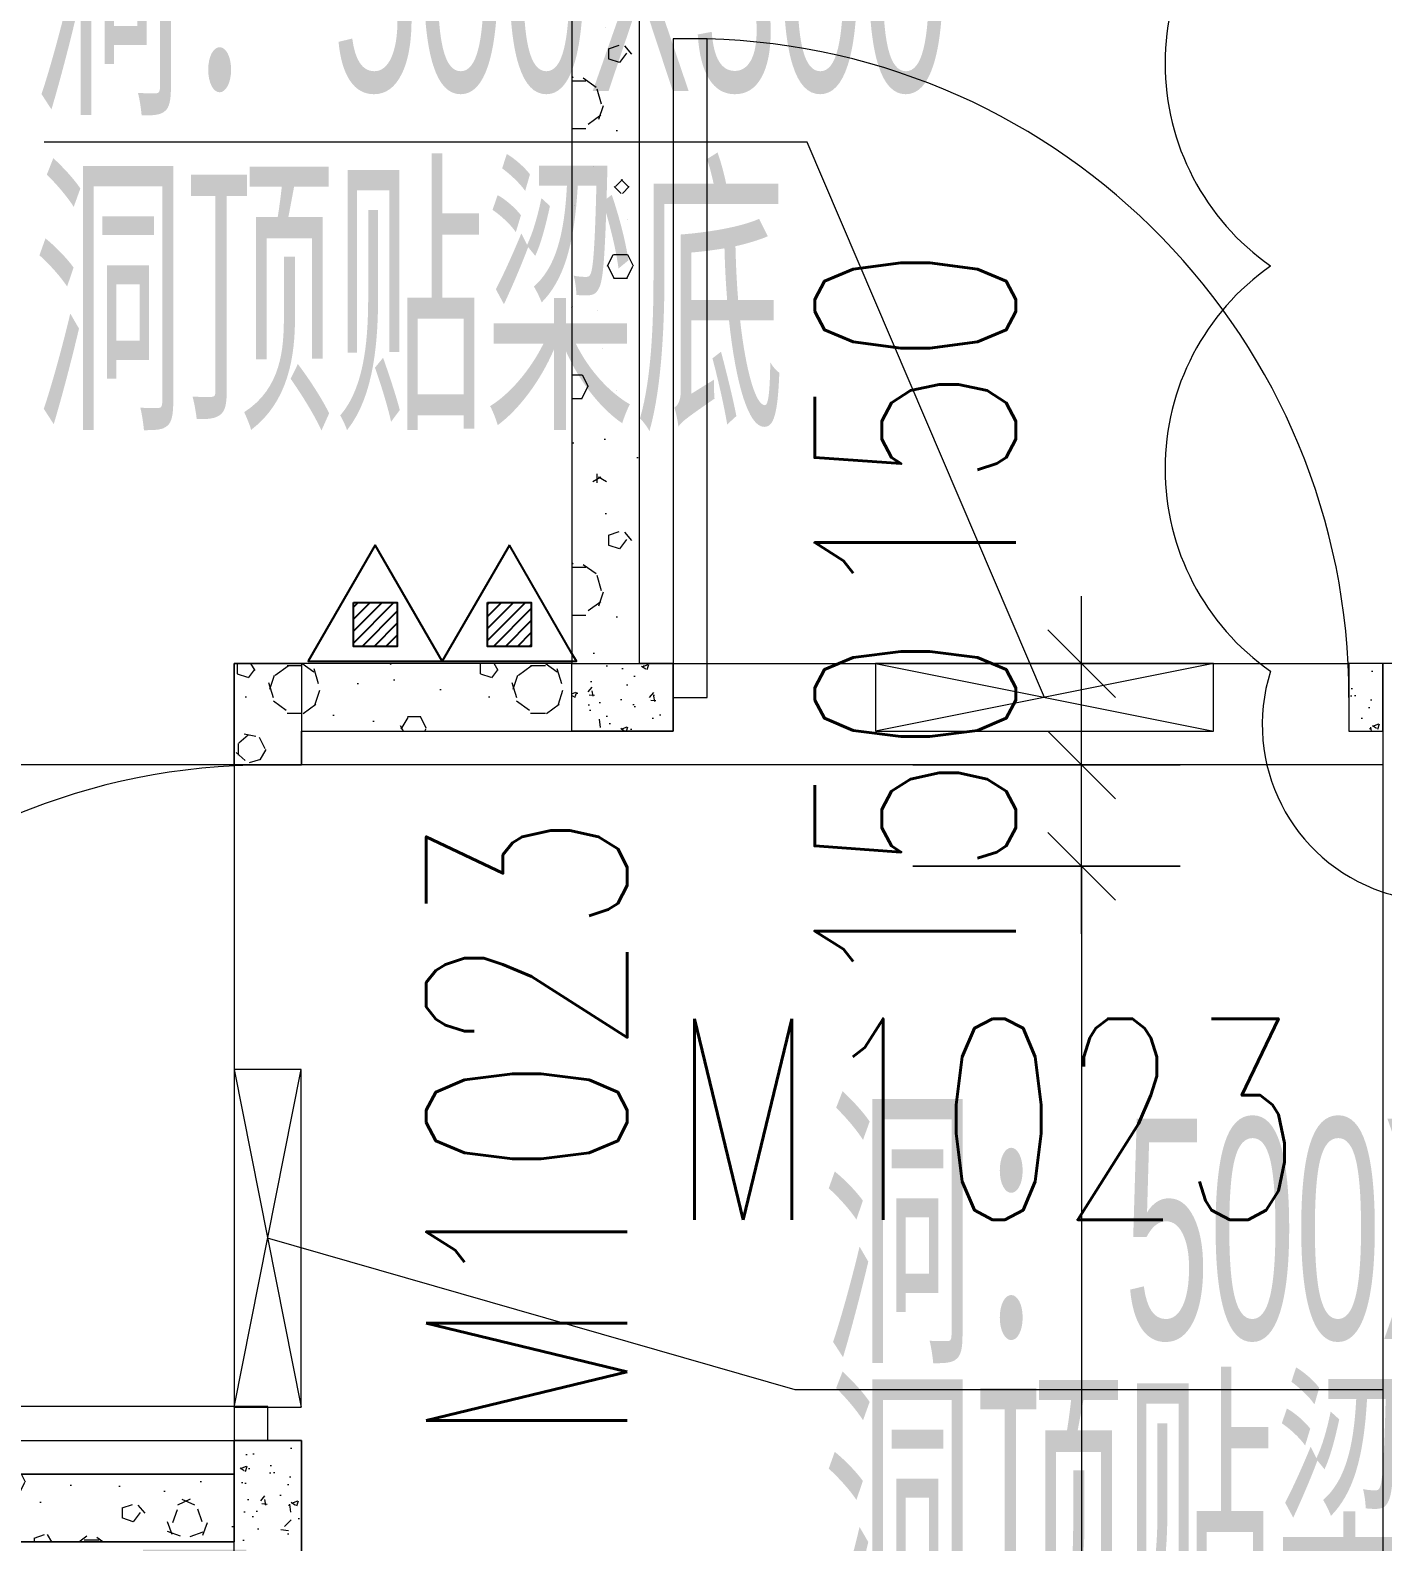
# Model space of a CAD drawing. Header units: millimetres. Extents: x 8533 to 398112, y -117646 to 105276.
# Drawn here: x 174695 to 176696, y 53555 to 55793 of the extents above; entities that cross this region are included whole.
import ezdxf

# ---------------------------------------------------------------- set-up
doc = ezdxf.new("R2010")
doc.units = ezdxf.units.MM
doc.linetypes.add('IMPORT-A-D0TE-BF$0$DOTE', pattern=[0])
for name, color, linetype, lineweight in [('A-D0TE-BF$0$A-Axis-GRID', 1, 'IMPORT-A-D0TE-BF$0$DOTE', 13), ('A-PMDT-10F$0$0-现浇内墙构造柱-CABR', 31, 'Continuous', 13), ('A-PMDT-10F$0$0-预制内隔墙-CABR', 6, 'Continuous', 13), ('A-PMDT-10F$0$20250529', 6, 'Continuous', 13), ('A-wall-10F$0$A-Dims', 140, 'Continuous', 13), ('A-wall-10F$0$A-wall-ARCH', 7, 'Continuous', 13), ('A-wall-10F$0$A-wall-COL', 30, 'Continuous', 13), ('A-wall-10F$0$A-win', 3, 'Continuous', 13), ('A-wall-10F$0$A-win-TEXT', 212, 'Continuous', 13), ('A-wall-10F$0$PUB_TEXT', 7, 'Continuous', 13), ('H-TJ-10F$0$H-TZ-JZLD', 211, 'Continuous', 13), ('H-TJ-10F$0$H-TZ-JZLDBZ', 4, 'Continuous', 13), ('P-XHS-10F$0$PTP-XH灭火器', 10, 'Continuous', 25), ('塔楼-ARC-10F-20250714_dwg', 8, 'Continuous', 13)]:
    doc.layers.add(name, color=color, linetype=linetype, lineweight=lineweight)
doc.styles.add('Arial_2', font='arial.ttf', dxfattribs={"width": 0.5, "height": 326.200771})
doc.styles.add('Arial_5', font='arial.ttf', dxfattribs={"width": 0.8, "height": 326.200771})
doc.styles.add('Simplex', font='simplex_.ttf', dxfattribs={"width": 0.705882, "height": 297.5})
pattern_1 = [(45, (-38543.802, -6670.83), (-17.67767, 17.67767), [])]
pattern_2 = [(0, (251848, -422490.47), (180, 360), [0, -360]), (0, (251637.4, -422539.07), (180, 360), [0, -360]), (0, (251754.4, -422542.67), (180, 360), [0, -360]), (0, (251882.2, -422436.47), (180, 360), [0, -360]), (0, (251732.8, -422560.67), (180, 360), [0, -360]), (0, (251918.2, -422209.67), (180, 360), [0, -360]), (0, (251808.4, -422238.47), (180, 360), [0, -360]), (0, (251866, -422283.47), (180, 360), [0, -360]), (0, (251572.6, -422290.67), (180, 360), [0, -360]), (0, (251749, -422306.87), (180, 360), [0, -360]), (0, (251680.6, -422398.67), (180, 360), [0, -360]), (0, (251684.2, -422533.67), (180, 360), [0, -360]), (0, (251819.2, -422548.07), (180, 360), [0, -360]), (0, (251918.2, -422389.67), (180, 360), [0, -360]), (0, (251581.6, -422445.47), (180, 360), [0, -360]), (0, (251612.2, -422384.27), (180, 360), [0, -360]), (0, (251752.6, -422409.47), (180, 360), [0, -360]), (0, (251702.2, -422461.67), (180, 360), [0, -360]), (0, (251673.4, -422342.87), (180, 360), [0, -360]), (0, (251718.4, -422207.87), (180, 360), [0, -360]), (0, (251596, -422521.07), (180, 360), [0, -360]), (0, (251794, -422281.67), (180, 360), [0, -360]), (0, (251626.6, -422276.27), (180, 360), [0, -360]), (0, (251597.8, -422229.47), (180, 360), [0, -360]), (130.601, (251896.1, -422322.386), (-899.99401095, 1080.0045183), [15.805, -6622.267]), (18.435, (251870.386, -422315.53), (899.999712, 360.0008173), [16.263, -2260.577]), (90, (251870.39, -422330.96), (180, 360), [15.429, -704.571]), (161.565, (251885.814, -422336.1), (-899.999712, 360.0008173), [16.263, -2260.577]), (53.13, (251885.814, -422336.1), (180.000643, 359.9996784), [17.143, -1782.857]), (135, (251899.53, -422519.53), (-180.000395, 360.000083), [14.546, -1003.688]), (45, (251878.96, -422519.53), (180.000395, 360.000083), [14.546, -1003.688]), (135, (251889.24, -422529.81), (-180.000395, 360.000083), [14.546, -1003.688]), (45, (251889.24, -422529.81), (180.000395, 360.000083), [14.546, -1003.688]), (116.565, (251726.4, -422277.8), (0.00064, 720.00047), [19.166, -383.326]), (180, (251717.8, -422260.67), (-180, 360), [20.571, -339.429]), (63.435, (251688.67, -422277.8), (-0.00064, 720.00047), [19.166, -383.326]), (116.565, (251697.24, -422294.96), (0.00064, 720.00047), [19.166, -383.326]), (0, (251697.24, -422294.96), (180, 360), [20.571, -339.429]), (63.435, (251717.8, -422294.96), (-0.00064, 720.00047), [19.166, -383.326]), (107.103, (251861.814, -422399.529), (-540.00850919, 1799.9978929), [23.317, -9769.742]), (143.973, (251854.957, -422377.243), (-3420.0161914, 2519.9778829), [23.317, -4873.212]), (180, (251836.1, -422363.53), (-180, 360), [22.286, -337.714]), (36.027, (251794.957, -422377.243), (3420.0161914, 2519.9778829), [23.317, -4873.212]), (71.565, (251788.1, -422397.814), (540.0016279, 1799.9995846), [21.684, -2255.156]), (107.103, (251794.957, -422420.1), (-540.00850919, 1799.9978929), [23.317, -9769.742]), (143.973, (251813.814, -422433.814), (-3420.0161914, 2519.9778829), [23.317, -4873.212]), (0, (251813.8, -422433.8), (180, 360), [22.286, -337.714]), (36.027, (251836.1, -422433.814), (3420.0161914, 2519.9778829), [23.317, -4873.212]), (71.565, (251854.957, -422420.1), (540.0016279, 1799.9995846), [21.684, -2255.156]), (150.255, (251865.243, -422231.53), (-539.9992313, 360.0005247), [13.821, -2888.592]), (90, (251853.24, -422238.39), (180, 360), [13.714, -706.286]), (29.745, (251853.243, -422238.386), (539.9987352, 360.001393), [13.821, -2888.592]), (116.565, (251781.24, -422486.96), (0.00064, 720.00047), [19.166, -383.326]), (168.69, (251772.67, -422469.814), (-1620.000044, 360.0021005), [17.482, -3653.811]), (41.186, (251741.814, -422478.386), (4499.9945308, 3960.00564996), [18.223, -7635.481]), (90, (251741.81, -422495.53), (180, 360), [17.143, -702.857]), (138.814, (251755.528, -422507.529), (-4499.9945308, 3960.00564996), [18.223, -7635.481]), (16.699, (251755.528, -422507.529), (5940.00732194, 1799.97470682), [17.898, -7499.123]), (60.945, (251772.671, -422502.386), (180.0024462, 359.99838221), [17.65, -7395.204]), (109.983, (251630.386, -422336.1), (-899.99566353, 2520.00135072), [20.065, -8407.318]), (155.556, (251623.528, -422317.243), (-2339.99934806, 1080.00204116), [20.714, -8679.079]), (24.444, (251585.814, -422317.243), (2339.99934806, 1080.00204116), [20.714, -8679.079]), (70.017, (251578.957, -422336.1), (899.99566353, 2520.00135072), [20.065, -8407.318]), (109.983, (251585.814, -422354.957), (-899.99566353, 2520.00135072), [20.065, -8407.318]), (160.017, (251604.67, -422361.814), (-900.0010179, 359.9985858), [20.065, -4193.626]), (19.983, (251604.67, -422361.814), (900.0010179, 359.9985858), [20.065, -4193.627]), (70.017, (251623.528, -422354.957), (899.99566353, 2520.00135072), [20.065, -8407.318]), (122.005, (251764.1, -422368.672), (-179.9974222, 360.0010759), [16.173, -3380.06]), (18.435, (251740.1, -422360.1), (899.999712, 360.0008173), [16.263, -2260.577]), (90, (251740.1, -422375.53), (180, 360), [15.429, -704.571]), (161.565, (251755.53, -422380.67), (-899.999712, 360.0008173), [16.263, -2260.577]), (54.462, (251755.528, -422380.672), (1260.0095602, 1799.99285837), [14.747, -6178.927]), (116.565, (251659.53, -422456.1), (0.00064, 720.00047), [19.166, -383.326]), (180, (251650.96, -422438.96), (-180, 360), [18.857, -341.143]), (59.036, (251621.814, -422456.1), (180.00147126, 359.9996326), [19.992, -4178.293]), (120.964, (251632.1, -422473.243), (-180.00147126, 359.9996326), [19.992, -4178.293]), (0, (251632.1, -422473.24), (180, 360), [18.857, -341.143]), (63.435, (251650.96, -422473.24), (-0.00064, 720.00047), [19.166, -383.326])]
pattern_3 = [(0, (32008.44, -131396), (180, 360), [0, -360]), (0, (31797.84, -131444.6), (180, 360), [0, -360]), (0, (31914.84, -131448.2), (180, 360), [0, -360]), (0, (32042.64, -131342), (180, 360), [0, -360]), (0, (31893.24, -131466.2), (180, 360), [0, -360]), (0, (32078.64, -131115.2), (180, 360), [0, -360]), (0, (31968.84, -131144), (180, 360), [0, -360]), (0, (32026.44, -131189), (180, 360), [0, -360]), (0, (31733.04, -131196.2), (180, 360), [0, -360]), (0, (31909.44, -131212.4), (180, 360), [0, -360]), (0, (31841.04, -131304.2), (180, 360), [0, -360]), (0, (31844.64, -131439.2), (180, 360), [0, -360]), (0, (31979.64, -131453.6), (180, 360), [0, -360]), (0, (32078.64, -131295.2), (180, 360), [0, -360]), (0, (31742.04, -131351), (180, 360), [0, -360]), (0, (31772.64, -131289.8), (180, 360), [0, -360]), (0, (31913.04, -131315), (180, 360), [0, -360]), (0, (31862.64, -131367.2), (180, 360), [0, -360]), (0, (31833.84, -131248.4), (180, 360), [0, -360]), (0, (31878.84, -131113.4), (180, 360), [0, -360]), (0, (31756.44, -131426.6), (180, 360), [0, -360]), (0, (31954.44, -131187.2), (180, 360), [0, -360]), (0, (31787.04, -131181.8), (180, 360), [0, -360]), (0, (31758.24, -131135), (180, 360), [0, -360]), (130.601, (32056.527, -131227.904), (-899.99401095, 1080.00451829), [15.805, -6622.267]), (18.435, (32030.813, -131221.047), (899.999712, 360.0008173), [16.263, -2260.577]), (90, (32030.81, -131236.48), (180, 360), [15.429, -704.571]), (161.565, (32046.24, -131241.62), (-899.999712, 360.0008173), [16.263, -2260.577]), (53.13, (32046.24, -131241.62), (180.000643, 359.9996784), [17.143, -1782.857]), (135, (32059.96, -131425.05), (-180.000395, 360.000083), [14.546, -1003.688]), (45, (32039.38, -131425.05), (180.000395, 360.000083), [14.546, -1003.688]), (135, (32049.67, -131435.33), (-180.000395, 360.000083), [14.546, -1003.688]), (45, (32049.67, -131435.33), (180.000395, 360.000083), [14.546, -1003.688]), (116.565, (31886.8, -131183.33), (0.00064, 720.00047), [19.166, -383.326]), (180, (31878.24, -131166.2), (-180, 360), [20.571, -339.429]), (63.435, (31849.1, -131183.33), (-0.00064, 720.00047), [19.166, -383.326]), (116.565, (31857.67, -131200.48), (0.00064, 720.00047), [19.166, -383.326]), (0, (31857.67, -131200.48), (180, 360), [20.571, -339.429]), (63.435, (31878.24, -131200.48), (-0.00064, 720.00047), [19.166, -383.326]), (107.103, (32022.241, -131305.047), (-540.00850919, 1799.9978929), [23.317, -9769.741]), (143.973, (32015.384, -131282.76), (-3420.0161914, 2519.9778829), [23.317, -4873.212]), (180, (31996.53, -131269.05), (-180, 360), [22.286, -337.714]), (36.027, (31955.384, -131282.76), (3420.0161914, 2519.9778829), [23.317, -4873.212]), (71.565, (31948.527, -131303.333), (540.0016279, 1799.9995846), [21.684, -2255.156]), (107.103, (31955.384, -131325.619), (-540.00850919, 1799.9978929), [23.317, -9769.741]), (143.973, (31974.24, -131339.333), (-3420.0161914, 2519.9778829), [23.317, -4873.212]), (0, (31974.24, -131339.33), (180, 360), [22.286, -337.714]), (36.027, (31996.527, -131339.333), (3420.0161914, 2519.9778829), [23.317, -4873.212]), (71.565, (32015.384, -131325.62), (540.0016279, 1799.9995846), [21.684, -2255.156]), (150.255, (32025.67, -131137.047), (-539.9992313, 360.0005247), [13.821, -2888.592]), (90, (32013.67, -131143.9), (180, 360), [13.714, -706.286]), (29.745, (32013.67, -131143.904), (539.9987352, 360.001393), [13.821, -2888.592]), (116.565, (31941.67, -131392.48), (0.00064, 720.00047), [19.166, -383.326]), (168.69, (31933.098, -131375.333), (-1620.000044, 360.0021005), [17.482, -3653.811]), (41.186, (31902.241, -131383.904), (4499.9945308, 3960.00564996), [18.223, -7635.481]), (90, (31902.24, -131401.05), (180, 360), [17.143, -702.857]), (138.814, (31915.955, -131413.047), (-4499.9945308, 3960.00564996), [18.223, -7635.481]), (16.699, (31915.955, -131413.047), (5940.00732194, 1799.97470682), [17.898, -7499.122]), (60.945, (31933.098, -131407.904), (180.0024462, 359.99838221), [17.65, -7395.204]), (109.983, (31790.813, -131241.619), (-899.99566353, 2520.00135072), [20.065, -8407.319]), (155.556, (31783.955, -131222.761), (-2339.99934806, 1080.00204116), [20.714, -8679.079]), (24.444, (31746.241, -131222.761), (2339.99934806, 1080.00204116), [20.714, -8679.079]), (70.017, (31739.384, -131241.619), (899.99566353, 2520.00135072), [20.065, -8407.318]), (109.983, (31746.241, -131260.476), (-899.99566353, 2520.00135072), [20.065, -8407.319]), (160.017, (31765.098, -131267.333), (-900.0010179, 359.9985858), [20.065, -4193.626]), (19.983, (31765.098, -131267.333), (900.0010179, 359.9985858), [20.065, -4193.627]), (70.017, (31783.955, -131260.476), (899.99566353, 2520.00135072), [20.065, -8407.318]), (122.005, (31924.527, -131274.19), (-179.9974222, 360.0010759), [16.173, -3380.06]), (18.435, (31900.527, -131265.62), (899.999712, 360.0008173), [16.263, -2260.577]), (90, (31900.53, -131281.05), (180, 360), [15.429, -704.571]), (161.565, (31915.955, -131286.19), (-899.999712, 360.0008173), [16.263, -2260.577]), (54.462, (31915.955, -131286.19), (1260.0095602, 1799.99285837), [14.747, -6178.927]), (116.565, (31819.96, -131361.62), (0.00064, 720.00047), [19.166, -383.326]), (180, (31811.4, -131344.48), (-180, 360), [18.857, -341.143]), (59.036, (31782.24, -131361.62), (180.00147126, 359.9996326), [19.992, -4178.293]), (120.964, (31792.527, -131378.76), (-180.00147126, 359.9996326), [19.992, -4178.293]), (0, (31792.53, -131378.76), (180, 360), [18.857, -341.143]), (63.435, (31811.4, -131378.76), (-0.00064, 720.00047), [19.166, -383.326])]

# ---------------------------------------------------------------- blocks, each defined once
blk = doc.blocks.new('塔楼-ARC-10F-20250714_dwg_A-D0TE-BF-2024562-10F_ARC_46_000_')
at = {"layer": 'A-D0TE-BF$0$A-Axis-GRID', "linetype": 'Continuous'}
for p, q in [((18700, -9450), (16600, -9450)), ((18800, -9450), (18700, -9450)), ((20400, -9450), (18800, -9450))]:
    blk.add_line(p, q, dxfattribs=at)
blk = doc.blocks.new('塔楼-ARC-10F-20250714_dwg__U141-2024593-10F_ARC_46_000_')
at = {"layer": 'H-TJ-10F$0$H-TZ-JZLD'}
blk.add_line((0, 250), (100, -250), dxfattribs=at)
at = {"layer": 'H-TJ-10F$0$H-TZ-JZLD', "flags": 128}
blk.add_lwpolyline([(0, -250), (100, -250), (100, 250), (0, 250), (0, -250), (100, 250)], dxfattribs=at)
blk = doc.blocks.new('塔楼-ARC-10F-20250714_dwg__U142-2024594-10F_ARC_46_000_')
at = {"layer": 'H-TJ-10F$0$H-TZ-JZLD'}
blk.add_line((0, 250), (99.5, -250), dxfattribs=at)
at = {"layer": 'H-TJ-10F$0$H-TZ-JZLD', "flags": 128}
blk.add_lwpolyline([(0, -250), (99.5, -250), (99.5, 250), (0, 250), (0, -250), (99.5, 250)], dxfattribs=at)
blk = doc.blocks.new('塔楼-ARC-10F-20250714_dwg_H-TJ-10F-2024599-10F_ARC_46_000_')
at = {"layer": 'H-TJ-10F$0$H-TZ-JZLDBZ'}
for p, q in [((19200, -8528.2), (18418.9, -8528.2)), ((19300, -8528.2), (19200, -8528.2))]:
    blk.add_line(p, q, dxfattribs=at)
at = {"layer": 'H-TJ-10F$0$H-TZ-JZLDBZ', "flags": 128}
for points in [[(19899.5, -9350), (19548, -8528.2), (19300, -8528.2)], [(20400, -10375.3), (19530.6, -10375.3), (18749.7, -10150.7)]]:
    blk.add_lwpolyline(points, dxfattribs=at)
at = {"rotation": 270}
blk.add_blockref('塔楼-ARC-10F-20250714_dwg__U141-2024593-10F_ARC_46_000_', (19899.5, -9300), dxfattribs=at)
blk.add_blockref('塔楼-ARC-10F-20250714_dwg__U142-2024594-10F_ARC_46_000_', (18700, -10150.7))
at = {"layer": 'H-TJ-10F$0$H-TZ-JZLDBZ', "char_height": 326.2, "attachment_point": 1, "line_spacing_factor": 0.941778, "style": 'Arial_2'}
for s, insert, width in [('洞：500X300', (18400.6, -8126.4), 1685.36), ('洞顶贴梁底', (18404, -8592.3), 1532.145), ('洞：500X300', (19572.1, -9973.5), 1685.36), ('洞顶贴梁底', (19572.1, -10388.5), 1532.145)]:
    blk.add_mtext(s, dxfattribs=dict(at, insert=insert, width=width))
blk = doc.blocks.new('塔楼-ARC-10F-20250714_dwg_H-TJ-10F-V80-10F_ARC_46_000_')
at = {"layer": 'H-TJ-10F$0$H-TZ-JZLDBZ'}
for p, q in [((19200, -8528.2), (18418.9, -8528.2)), ((19300, -8528.2), (19200, -8528.2))]:
    blk.add_line(p, q, dxfattribs=at)
at = {"layer": 'H-TJ-10F$0$H-TZ-JZLDBZ', "flags": 128}
for points in [[(19899.5, -9350), (19548, -8528.2), (19300, -8528.2)], [(20400, -10375.3), (19530.6, -10375.3), (18749.7, -10150.7)]]:
    blk.add_lwpolyline(points, dxfattribs=at)
at = {"rotation": 270}
blk.add_blockref('塔楼-ARC-10F-20250714_dwg__U141-2024593-10F_ARC_46_000_', (19899.5, -9300), dxfattribs=at)
blk.add_blockref('塔楼-ARC-10F-20250714_dwg__U142-2024594-10F_ARC_46_000_', (18700, -10150.7))
at = {"layer": 'H-TJ-10F$0$H-TZ-JZLDBZ', "char_height": 326.2, "attachment_point": 1, "line_spacing_factor": 0.941778, "style": 'Arial_2'}
for s, insert, width in [('洞：500X300', (18400.6, -8126.4), 1685.36), ('洞顶贴梁底', (18404, -8592.3), 1532.145), ('洞：500X300', (19572.1, -9973.5), 1685.36), ('洞顶贴梁底', (19572.1, -10388.5), 1532.145)]:
    blk.add_mtext(s, dxfattribs=dict(at, insert=insert, width=width))
blk = doc.blocks.new('塔楼-ARC-10F-20250714_dwg_P-XHS-10F$0$$TWTSYS$00000546-V84-10F_ARC_46_000_')
at = {"layer": 'P-XHS-10F$0$PTP-XH灭火器'}
h = blk.add_hatch(dxfattribs=at)
h.set_pattern_fill('FP_61', color=256, style=0, pattern_type=2)
h.set_pattern_definition(pattern_1)
h.paths.add_polyline_path([(64.9, 43.9), (64.9, 173.7), (-64.9, 173.7), (-64.9, 43.9)], flags=0)
blk.add_line((185.3, 22.7), (0, 343.6), dxfattribs=at)
at = {"layer": 'P-XHS-10F$0$PTP-XH灭火器', "flags": 128}
for points in [[(0, 343.6), (-198.4, 0), (185.3, 0)], [(185.3, 0), (198.4, 0), (185.3, 22.7)]]:
    blk.add_lwpolyline(points, dxfattribs=at)
blk.add_lwpolyline([(-64.9, 173.7), (64.9, 173.7), (64.9, 43.9), (-64.9, 43.9)], close=True, dxfattribs=at)
blk = doc.blocks.new('塔楼-ARC-10F-20250714_dwg_P-XHS-10F$0$$TWTSYS$00000546-2024621-10F_ARC_46_000_')
at = {"layer": 'P-XHS-10F$0$PTP-XH灭火器'}
h = blk.add_hatch(dxfattribs=at)
h.set_pattern_fill('FP_61', color=256, style=0, pattern_type=2)
h.set_pattern_definition(pattern_1)
h.paths.add_polyline_path([(64.9, 43.9), (64.9, 173.7), (-64.9, 173.7), (-64.9, 43.9)], flags=0)
at = {"layer": 'P-XHS-10F$0$PTP-XH灭火器', "flags": 128}
for points in [[(0, 343.6), (-198.4, 0), (198.4, 0)], [(-64.9, 173.7), (64.9, 173.7), (64.9, 43.9), (-64.9, 43.9)]]:
    blk.add_lwpolyline(points, close=True, dxfattribs=at)
blk = doc.blocks.new('塔楼-ARC-10F-20250714_dwg_P-XHS-10F-2024623-10F_ARC_46_000_')
at = {"xscale": 0.5, "yscale": 0.5, "zscale": 0.5}
for name, p in [('塔楼-ARC-10F-20250714_dwg_P-XHS-10F$0$$TWTSYS$00000546-2024621-10F_ARC_46_000_', (18909, -9296.5)), ('塔楼-ARC-10F-20250714_dwg_P-XHS-10F$0$$TWTSYS$00000546-V84-10F_ARC_46_000_', (19107.4, -9296.5))]:
    blk.add_blockref(name, p, dxfattribs=at)
blk = doc.blocks.new('塔楼-ARC-10F-20250714_dwg_A-wall-10F$0$$DorLib2D$00000001-2024784-10F_ARC_46_000_')
at = {"layer": 'A-wall-10F$0$A-win'}
for p, q in [((17775, -10450), (18700, -10450)), ((18700, -10450), (18750, -10450))]:
    blk.add_line(p, q, dxfattribs=at)
at = {"layer": 'A-wall-10F$0$A-win', "flags": 128}
blk.add_lwpolyline([(18750, -10450), (18750, -10400), (17775, -10400), (17775, -10450)], dxfattribs=at)
at = {"layer": 'A-wall-10F$0$A-win'}
blk.add_arc((18750, -10425), 975, 90, 178.5307, dxfattribs=at)
blk = doc.blocks.new('塔楼-ARC-10F-20250714_dwg_A-wall-10F$0$$DorLib2D$00000001-2024803-10F_ARC_46_000_')
at = {"layer": 'A-wall-10F$0$A-win'}
for p, q in [((19350, -8375), (19350, -9300)), ((19350, -9300), (19350, -9350))]:
    blk.add_line(p, q, dxfattribs=at)
at = {"layer": 'A-wall-10F$0$A-win', "flags": 128}
blk.add_lwpolyline([(19350, -9350), (19400, -9350), (19400, -8375), (19350, -8375)], dxfattribs=at)
at = {"layer": 'A-wall-10F$0$A-win'}
blk.add_arc((19375, -9350), 975, 0.0001, 88.5307, dxfattribs=at)
blk = doc.blocks.new('塔楼-ARC-10F-20250714_dwg_A-wall-10F$0$_ArchTick-2024809-10F_ARC_46_000_')
at = {"layer": 'A-wall-10F$0$A-Dims'}
blk.add_line((-0.5, -0.5), (0.5, 0.5), dxfattribs=at)
blk = doc.blocks.new('塔楼-ARC-10F-20250714_dwg_A-wall-10F-2024810-10F_ARC_46_000_')
at = {"layer": 'A-wall-10F$0$A-Dims'}
blk.add_line((20100, -9300), (19704.4, -9300), dxfattribs=at)
at = {"layer": 'A-wall-10F$0$A-Dims', "flags": 128}
for points in [[(19954.4, -9550), (19954.4, -9450), (19954.4, -9300), (19954.4, -9200)], [(19954.4, -9600), (19954.4, -9450), (19954.4, -9350)], [(19704.4, -9450), (20100, -9450), (19704.4, -9450)], [(19704.4, -9600), (20100, -9600), (19704.4, -9600)], [(19954.4, -9700), (19954.4, -9600), (19954.4, -12300), (19954.4, -12200)]]:
    blk.add_lwpolyline(points, dxfattribs=at)
at = {"layer": 'A-wall-10F$0$A-wall-ARCH'}
for p, q in [((19200, -7000), (19200, -9300)), ((20400, -9400), (20400, -9300))]:
    blk.add_line(p, q, dxfattribs=at)
at = {"layer": 'A-wall-10F$0$A-wall-ARCH', "flags": 128}
for points in [[(19200, -9400), (19350, -9400), (19350, -9300), (19300, -9300), (19300, -7000)], [(19200, -9300), (18700, -9300), (18700, -9450), (18800, -9450)], [(20400, -9300), (20350, -9300), (20350, -9400), (20400, -9400)], [(18800, -9450), (18800, -9400), (19200, -9400)], [(18800, -10450), (18700, -10450), (18700, -10500)], [(18800, -10700), (18800, -10600), (18800, -10450)], [(18700, -10500), (16600, -10500), (16600, -10600), (18700, -10600)]]:
    blk.add_lwpolyline(points, dxfattribs=at)
at = {"layer": 'A-wall-10F$0$A-wall-COL'}
blk.add_line((20400, -9300), (20400, -9400), dxfattribs=at)
at = {"layer": 'A-wall-10F$0$A-wall-COL', "flags": 128}
for points in [[(21200, -12600), (21200, -12300), (20700, -12300), (20700, -9600), (23000, -9600), (23000, -9300), (20400, -9300)], [(20400, -9400), (20400, -12600), (21200, -12600)]]:
    blk.add_lwpolyline(points, dxfattribs=at)
at = {"layer": 'A-wall-10F$0$A-win'}
for p, q in [((19350, -9300), (20350, -9300)), ((18700, -9450), (18700, -10450))]:
    blk.add_line(p, q, dxfattribs=at)
for name in ['塔楼-ARC-10F-20250714_dwg_A-wall-10F$0$$DorLib2D$00000001-2024803-10F_ARC_46_000_', '塔楼-ARC-10F-20250714_dwg_A-wall-10F$0$$DorLib2D$00000001-2024784-10F_ARC_46_000_']:
    blk.add_blockref(name, (0, 0))
at = {"xscale": 100, "yscale": 100, "zscale": 100}
for p, rotation in [((19954.4, -9300), 270), ((19954.4, -9450), 270), ((19954.4, -9450), 90), ((19954.4, -9600), 90), ((19954.4, -9600), 90)]:
    blk.add_blockref('塔楼-ARC-10F-20250714_dwg_A-wall-10F$0$_ArchTick-2024809-10F_ARC_46_000_', p, dxfattribs=dict(at, rotation=rotation))
at = {"layer": 'A-wall-10F$0$A-Dims', "color": 7, "char_height": 297.5, "width": 641.81, "attachment_point": 2, "rotation": 90, "line_spacing_factor": 1.125731, "style": 'Simplex'}
for insert in [(19559.5, -8950), (19559.5, -9525)]:
    blk.add_mtext('150', dxfattribs=dict(at, insert=insert))
at = {"layer": 'A-wall-10F$0$A-win-TEXT', "insert": (18984.5, -10456.3), "char_height": 297.5, "width": 1147.37, "attachment_point": 1, "rotation": 90, "line_spacing_factor": 1.125731, "style": 'Simplex'}
blk.add_mtext('M1023', dxfattribs=at)
at = {"layer": 'A-wall-10F$0$A-win-TEXT', "insert": (19345.6, -9825.7), "char_height": 297.5, "width": 1147.37, "attachment_point": 1, "line_spacing_factor": 1.125731, "style": 'Simplex'}
blk.add_mtext('M1023', dxfattribs=at)
at = {"layer": 'A-wall-10F$0$PUB_TEXT', "insert": (17685.9, -10645.2), "char_height": 326.2, "width": 1458.179, "attachment_point": 1, "line_spacing_factor": 0.941778, "style": 'Arial_5'}
blk.add_mtext('无障碍', dxfattribs=at)
blk = doc.blocks.new('塔楼-ARC-10F-20250714_dwg_A-PMDT-10F$0$scsccacccasc-2024811-10F_ARC_46_000_')
at = {"layer": 'A-PMDT-10F$0$0-现浇内墙构造柱-CABR'}
h = blk.add_hatch(dxfattribs=at)
h.set_pattern_fill('FP_73', color=8, style=0, pattern_type=2)
h.set_pattern_definition([(50, (-1219060.28, -98373.95), (91.0919515, -7.9692214), [9.525, -104.775]), (355, (-1219060.28, -98373.95), (-17.6212137, 95.528304), [7.62, -83.82]), (100.451, (-1219052.69, -98374.61), (73.47116, 87.5588356), [8.095, -89.045]), (46.184, (-1219060.28, -98348.55), (135.5397932, -21.0212763), [14.288, -157.163]), (96.636, (-1219048.99, -98350.3), (118.7016924, 123.714161), [12.142, -133.567]), (351.184, (-1219060.28, -98348.55), (118.701732, 123.7121415), [11.43, -125.73]), (21, (-1219047.58, -98354.9), (75.807619, -51.133226), [9.525, -104.775]), (326, (-1219047.58, -98354.9), (30.90118, 92.0938712), [7.62, -83.82]), (71.451, (-1219041.265, -98359.16), (106.7086904, 40.961158), [8.095, -89.045]), (37.5, (-1219060.282, -98373.948), (1.5441614, 42.2775379), [0, -82.804, 0, -85.09, -84.137]), (37.5, (-1219060.282, -98373.948), (1.5441614, 42.2775379), [-167.894, 0, -84.137]), (7.5, (-1219060.28, -98373.95), (33.40971906, 50.0903735), [0, -48.514, 0, -80.899, -32.068]), (7.5, (-1219060.28, -98373.95), (33.40971906, 50.0903735), [-129.413, 0, -32.068]), (327.5, (-1219088.603, -98373.948), (67.7955125, -2.86403464), [0, -31.75, 0, -99.06, -131.445]), (327.5, (-1219088.603, -98373.948), (67.7955125, -2.86403464), [-130.81, 0, -131.445]), (317.5, (-1219101.303, -98373.95), (74.0641054, 12.713012), [0, -41.275, 0, -65.786, -93.345]), (317.5, (-1219101.303, -98373.95), (74.0641054, 12.713012), [-107.061, 0, -93.345])])
h.paths.add_polyline_path([(1444299.8, 179034.9), (1444299.8, 179134.9), (1444149.8, 179134.9), (1444149.8, 179034.9), (1444249.8, 179034.9)], flags=0)
h = blk.add_hatch(dxfattribs=at)
h.set_pattern_fill('FP_69', color=8, style=0, pattern_type=2)
h.set_pattern_definition([(50, (-1213460.28, -95523.95), (91.0919515, -7.9692214), [9.525, -104.775]), (355, (-1213460.28, -95523.95), (-17.6212137, 95.528304), [7.62, -83.82]), (100.451, (-1213452.69, -95524.61), (73.47116, 87.5588356), [8.095, -89.045]), (46.184, (-1213460.28, -95498.55), (135.5397932, -21.0212763), [14.288, -157.163]), (96.636, (-1213448.99, -95500.3), (118.7016924, 123.714161), [12.142, -133.567]), (351.184, (-1213460.28, -95498.55), (118.701732, 123.7121415), [11.43, -125.73]), (21, (-1213447.58, -95504.9), (75.807619, -51.133226), [9.525, -104.775]), (326, (-1213447.58, -95504.9), (30.90118, 92.0938712), [7.62, -83.82]), (71.451, (-1213441.265, -95509.16), (106.7086904, 40.961158), [8.095, -89.045]), (37.5, (-1213460.282, -95523.948), (1.5441614, 42.2775379), [0, -82.804, 0, -85.09, -84.137]), (37.5, (-1213460.282, -95523.948), (1.5441614, 42.2775379), [-167.894, 0, -84.137]), (7.5, (-1213460.28, -95523.95), (33.40971906, 50.0903735), [0, -48.514, 0, -80.899, -32.068]), (7.5, (-1213460.28, -95523.95), (33.40971906, 50.0903735), [-129.413, 0, -32.068]), (327.5, (-1213488.603, -95523.948), (67.7955125, -2.86403464), [0, -31.75, 0, -99.06, -131.445]), (327.5, (-1213488.603, -95523.948), (67.7955125, -2.86403464), [-130.81, 0, -131.445]), (317.5, (-1213501.303, -95523.95), (74.0641054, 12.713012), [0, -41.275, 0, -65.786, -93.345]), (317.5, (-1213501.303, -95523.95), (74.0641054, 12.713012), [-107.061, 0, -93.345])])
h.paths.add_polyline_path([(1445299.8, 179034.9), (1445349.8, 179034.9), (1445349.8, 179134.9), (1445299.8, 179134.9)], flags=0)
h = blk.add_hatch(dxfattribs=at)
h.set_pattern_fill('FP_75', color=8, style=0, pattern_type=2)
h.set_pattern_definition([(50, (-1215060.28, -96673.95), (91.0919515, -7.9692214), [9.525, -104.775]), (355, (-1215060.28, -96673.95), (-17.6212137, 95.528304), [7.62, -83.82]), (100.451, (-1215052.69, -96674.61), (73.47116, 87.5588356), [8.095, -89.045]), (46.184, (-1215060.28, -96648.55), (135.5397932, -21.0212763), [14.288, -157.163]), (96.636, (-1215048.99, -96650.3), (118.7016924, 123.714161), [12.142, -133.567]), (351.184, (-1215060.28, -96648.55), (118.701732, 123.7121415), [11.43, -125.73]), (21, (-1215047.58, -96654.9), (75.807619, -51.133226), [9.525, -104.775]), (326, (-1215047.58, -96654.9), (30.90118, 92.0938712), [7.62, -83.82]), (71.451, (-1215041.265, -96659.16), (106.7086904, 40.961158), [8.095, -89.045]), (37.5, (-1215060.282, -96673.948), (1.5441614, 42.2775379), [0, -82.804, 0, -85.09, -84.137]), (37.5, (-1215060.282, -96673.948), (1.5441614, 42.2775379), [-167.894, 0, -84.137]), (7.5, (-1215060.28, -96673.95), (33.40971906, 50.0903735), [0, -48.514, 0, -80.899, -32.068]), (7.5, (-1215060.28, -96673.95), (33.40971906, 50.0903735), [-129.413, 0, -32.068]), (327.5, (-1215088.603, -96673.948), (67.7955125, -2.86403464), [0, -31.75, 0, -99.06, -131.445]), (327.5, (-1215088.603, -96673.948), (67.7955125, -2.86403464), [-130.81, 0, -131.445]), (317.5, (-1215101.303, -96673.95), (74.0641054, 12.713012), [0, -41.275, 0, -65.786, -93.345]), (317.5, (-1215101.303, -96673.95), (74.0641054, 12.713012), [-107.061, 0, -93.345])])
h.paths.add_polyline_path([(1443649.9, 177734.9), (1443749.8, 177734.9), (1443749.8, 177984.9), (1443649.8, 177984.9), (1443649.8, 177734.9)], flags=0)
at = {"layer": 'A-PMDT-10F$0$0-预制内隔墙-CABR'}
h = blk.add_hatch(dxfattribs=at)
h.set_pattern_fill('FP_62', color=8, style=0, pattern_type=2)
h.set_pattern_definition(pattern_2)
h.paths.add_polyline_path([(1444249.8, 179134.9), (1444249.8, 181434.9), (1444149.8, 181434.9), (1444149.8, 179134.9)], flags=0)
h = blk.add_hatch(dxfattribs=at)
h.set_pattern_fill('FP_68', color=8, style=0, pattern_type=2)
h.set_pattern_definition(pattern_3)
h.paths.add_polyline_path([(1443649.8, 178984.9), (1443749.8, 178984.9), (1443749.8, 179134.9), (1443649.8, 179134.9), (1443649.8, 179034.9)], flags=0)
h = blk.add_hatch(dxfattribs=at)
h.set_pattern_fill('FP_68', color=8, style=0, pattern_type=2)
h.set_pattern_definition(pattern_3)
h.paths.add_polyline_path([(1444149.8, 179034.9), (1444149.8, 179134.9), (1443749.8, 179134.9), (1443749.8, 179034.9)], flags=0)
h = blk.add_hatch(dxfattribs=at)
h.set_pattern_fill('FP_62', color=8, style=0, pattern_type=2)
h.set_pattern_definition(pattern_2)
h.paths.add_polyline_path([(1443180.9, 177834.9), (1443649.8, 177834.9), (1443649.8, 177934.9), (1441549.8, 177934.9), (1441549.8, 177834.9), (1442615.4, 177834.9)], flags=0)
at = {"layer": 'A-PMDT-10F$0$0-现浇内墙构造柱-CABR', "color": 8, "flags": 128}
for points in [[(1444149.8, 179134.9), (1444299.8, 179134.9), (1444299.8, 179034.9), (1444149.8, 179034.9)], [(1445349.8, 179134.9), (1445299.8, 179134.9), (1445299.8, 179034.9), (1445349.8, 179034.9)]]:
    blk.add_lwpolyline(points, close=True, dxfattribs=at)
blk.add_lwpolyline([(1443649.8, 177984.9), (1443749.8, 177984.9), (1443749.8, 177734.9), (1443649.8, 177734.9), (1443649.8, 177984.9)], dxfattribs=at)
at = {"layer": 'A-PMDT-10F$0$0-预制内隔墙-CABR', "color": 8, "flags": 128}
for points in [[(1444249.8, 181434.9), (1444149.8, 181434.9), (1444149.8, 179134.9), (1444249.8, 179134.9)], [(1443649.8, 179134.9), (1443749.8, 179134.9), (1443749.8, 178984.9), (1443649.8, 178984.9)], [(1443749.8, 179034.9), (1444149.8, 179034.9), (1444149.8, 179134.9), (1443749.8, 179134.9)], [(1441549.8, 177934.9), (1443649.8, 177934.9), (1443649.8, 177834.9), (1441549.8, 177834.9)]]:
    blk.add_lwpolyline(points, close=True, dxfattribs=at)
blk = doc.blocks.new('塔楼-ARC-10F-20250714_dwg_A-PMDT-10F-2024812-10F_ARC_46_000_')
at = {"layer": 'A-PMDT-10F$0$20250529'}
for centre, radius, start, end in [((20444, -8411.5), 366.2, 125, 235), ((20444, -9011.5), 366.2, 125, 235), ((20483, -9390.4), 261.3, 162.4114, 251.3377), ((20483, -9390.4), 261.3, 251.3377, 272.4114)]:
    blk.add_arc(centre, radius, start, end, dxfattribs=at)
for name, p in [('塔楼-ARC-10F-20250714_dwg_A-wall-10F-2024810-10F_ARC_46_000_', (0, 0)), ('塔楼-ARC-10F-20250714_dwg_A-D0TE-BF-2024562-10F_ARC_46_000_', (0, 0)), ('塔楼-ARC-10F-20250714_dwg_P-XHS-10F-2024623-10F_ARC_46_000_', (0, 0)), ('塔楼-ARC-10F-20250714_dwg_H-TJ-10F-2024599-10F_ARC_46_000_', (0, 0)), ('塔楼-ARC-10F-20250714_dwg_H-TJ-10F-V80-10F_ARC_46_000_', (0, 0)), ('塔楼-ARC-10F-20250714_dwg_A-PMDT-10F$0$scsccacccasc-2024811-10F_ARC_46_000_', (-1424949.8, -188434.9))]:
    blk.add_blockref(name, p)
blk = doc.blocks.new('塔楼-ARC-10F-20250714_dwg-2024558-10F_ARC_46_000_')
blk.add_blockref('塔楼-ARC-10F-20250714_dwg_A-PMDT-10F-2024812-10F_ARC_46_000_', (1173208, 610815.5))

msp = doc.modelspace()

# ---------------------------------------------------------------- block references
at = {"layer": '塔楼-ARC-10F-20250714_dwg', "color": 7}
msp.add_blockref('塔楼-ARC-10F-20250714_dwg-2024558-10F_ARC_46_000_', (-1016911.6, -546660.4), dxfattribs=at)

doc.saveas('drawing.dxf')
